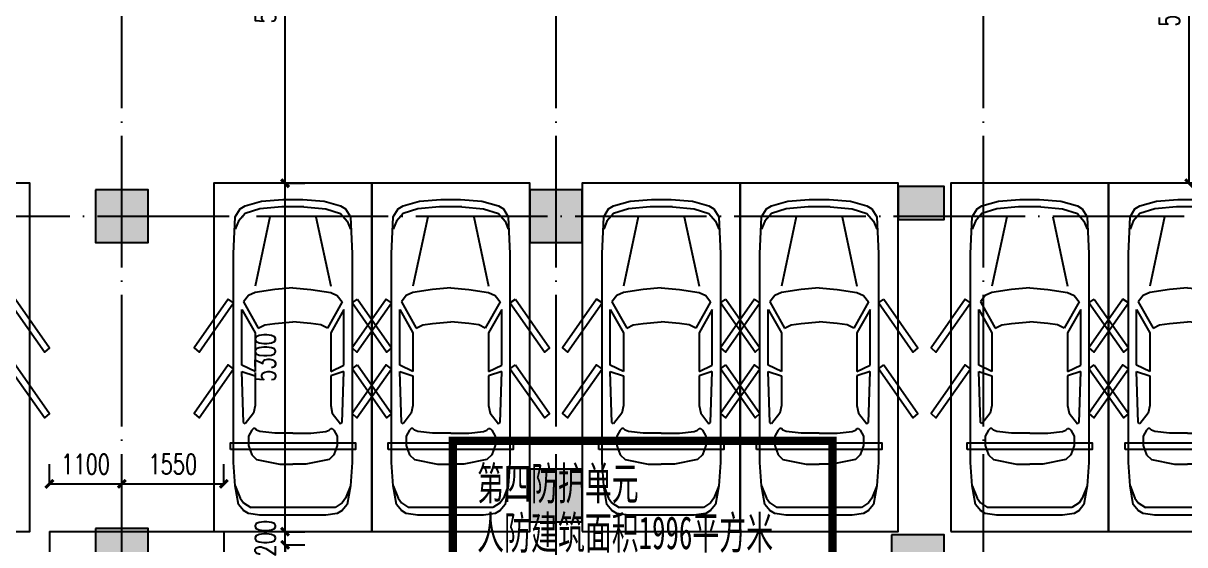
# Model space of a CAD drawing. Header units: millimetres. Extents: x 12325263 to 13848842, y -1463133 to 573208.
# Drawn here: x 12589699 to 12607354, y -1081586 to -1073653 of the extents above; entities that cross this region are included whole.
import ezdxf
from ezdxf.xclip import XClip

# ---------------------------------------------------------------- set-up
doc = ezdxf.new("R2010")
doc.units = ezdxf.units.MM
doc.header["$LTSCALE"] = 1000
doc.header["$XCLIPFRAME"] = 0
doc.linetypes.add('DOTE', pattern=[2.42, 2, -0.2, 0.02, -0.2])
doc.linetypes.add('地下室负三层平面图$0$-3F平面$0$$AUDIT_BAD_LTYPE2', pattern=[0])
for name, color, linetype in [('-2F平面$0$WALL-SHATCH', 8, 'Continuous'), ('A-ANNO-DIMS', 83, 'Continuous'), ('A-AXIS', 16, 'DOTE'), ('A-COLS', 6, 'Continuous'), ('A-WALL', 5, 'Continuous'), ('A_WALL(防火墙)', 151, 'Continuous'), ('PUB_HATCH', 8, 'Continuous'), ('WALL', 5, 'Continuous'), ('人防墙', 6, 'Continuous'), ('公寓机动车库', 23, 'Continuous')]:
    doc.layers.add(name, color=color, linetype=linetype)
doc.layers.add('人防文字', color=3, linetype='Continuous', lineweight=15)
doc.styles.add('_TCH_DIM_T3', font='SIMPLEX.shx', dxfattribs={"width": 0.705882, "bigfont": 'GBCBIG.shx'})
doc.styles.add('标注宋体', font='', dxfattribs={"width": 0.6})
doc.styles.get('标注宋体').set_extended_font_data('NSimSun')
doc.dimstyles.new('_TCH_ARCH&&120', dxfattribs={"dimtxt": 306, "dimasz": 120, "dimexe": 300, "dimexo": 360, "dimgap": 147, "dimtad": 1, "dimdec": 0, "dimzin": 0, "dimdsep": 46, "dimtxsty": '_TCH_DIM_T3', "dimblk": 'ARCHTICK', "dimcen": 0.09, "dimclrt": 7, "dimazin": 2, "dimtfac": 1, "dimtdec": 0, "dimtix": 1, "dimtmove": 2, "dimatfit": 3, "dimfxl": 1, "dimfxlon": 1, "dimtolj": 1, "dimtzin": 0, "dimarcsym": 0})

# ---------------------------------------------------------------- blocks, each defined once
blk = doc.blocks.new('asdgafgf20230228-rf2')
at = {"layer": '人防文字', "const_width": 125, "elevation": 0}
blk.add_lwpolyline([(24633, 38982), (30404, 38982), (30404, 33135), (24633, 33135)], close=True, dxfattribs=at)
at = {"layer": '人防文字', "style": '标注宋体', "width": 0.6}
for s, p in [('第四防护单元', (25001, 38084, 0)), ('人防建筑面积1996平方米', (25001, 37334, 0))]:
    blk.add_text(s, height=500, rotation=359.9999, dxfattribs=at).set_placement(p)
blk = doc.blocks.new('_FZH')
blk.add_lwpolyline([(-0.5, -0.5), (0.5, -0.5), (0.5, 0.5), (-0.5, 0.5)], close=True)
at = {"layer": 'PUB_HATCH'}
blk.add_solid([(-0.5, -0.5), (0.5, -0.5), (-0.5, 0.5), (0.5, 0.5)], dxfattribs=at)
blk = doc.blocks.new('1-3F')
at = {"layer": 'A-COLS', "rotation": 270}
for p, xscale, yscale, zscale in [((-13100, 59300), 800, 800, 800), ((-6500, 59300), 800, 800, 800), ((-950, 59500), 500, 700, 700), ((-6500, 55050), 800, 800, 800), ((-13100, 54150), 800, 800, 800), ((-1000, 54200), 500, 800, 800)]:
    blk.add_blockref('_FZH', p, dxfattribs=dict(at, xscale=xscale, yscale=yscale, zscale=zscale))
blk = doc.blocks.new('adgshg13--2F平面$0$A$C7F010FC0')
at = {"layer": '-2F平面$0$WALL-SHATCH'}
h = blk.add_hatch(color=256, dxfattribs=at)
h.dxf.hatch_style = 1
h.paths.add_polyline_path([(-60384, -16881), (-763, 197), (12588, -13153), (12588, -157996), (-162965, -188820), (-171262, -180523), (-171262, -31311), (-150707, -10756), (-131860, -7981), (-99162, -7981), (-99162, -4981), (-76620, -4981), (-70108, -16881)], flags=16)
h.paths.add_polyline_path([(-60091, -16381), (-647, 647), (12988, -12988), (12988, -158332), (-163101, -189250), (-171662, -180689), (-171662, -31145), (-150778, -10261), (-131897, -7481), (-99562, -7481), (-99562, -4581), (-76366, -4581), (-69908, -16381)])
blk = doc.blocks.new('A$C2A3E77E8')
at = {"layer": 'WALL', "color": 1}
blk.add_blockref('adgshg13--2F平面$0$A$C7F010FC0', (561507.9, 205483.1), dxfattribs=at)
blk = doc.blocks.new('asdfsfsdf')
at = {"color": 253, "linetype": '地下室负三层平面图$0$-3F平面$0$$AUDIT_BAD_LTYPE2', "transparency": 33554559, "extrusion": (0.000447791, 3.52996e-16, 1)}
for p, q in [((-500, -141, 0), (-725, -212, 0)), ((-169, -110, 0), (-500, -141, 0)), ((169, -110, 0), (-169, -110, 0)), ((169, -110, 0), (500, -141, 0)), ((500, -141, 0), (725, -212, 0)), ((-825, -329, 0), (-875, -447, 0)), ((-725, -212, 0), (-825, -329, 0)), ((-350, -259, 0), (-575, -1318, 0)), ((350, -259, 0), (575, -1318, 0)), ((725, -212, 0), (825, -329, 0)), ((825, -329, 0), (875, -447, 0)), ((-575, -1412, 0), (-675, -1459, 0)), ((-275, -1365, 0), (-575, -1412, 0)), ((0, -1341), (-275, -1365, 0)), ((0, -1341), (275, -1365, 0)), ((275, -1365, 0), (575, -1412, 0)), ((575, -1412, 0), (675, -1459, 0)), ((-675, -1459, 0), (-750, -1553, 0)), ((-750, -1553, 0), (-525, -1953, 0)), ((750, -1553, 0), (525, -1953, 0)), ((675, -1459, 0), (750, -1553, 0)), ((-775, -2518, 0), (-775, -1671, 0)), ((-775, -1671, 0), (-575, -2024, 0)), ((775, -1671, 0), (575, -2024, 0)), ((775, -2518, 0), (775, -1671, 0)), ((-525, -1953, 0), (-425, -1906, 0)), ((-425, -1906, 0), (-275, -1882, 0)), ((-275, -1882, 0), (0, -1859)), ((275, -1882, 0), (0, -1859)), ((425, -1906, 0), (275, -1882, 0)), ((525, -1953, 0), (425, -1906, 0)), ((-575, -2024, 0), (-575, -2612, 0)), ((575, -2024, 0), (575, -2612, 0)), ((-575, -2612, 0), (-775, -2518, 0)), ((-775, -2612, 0), (-575, -2682, 0)), ((-750, -3388, 0), (-775, -2612, 0)), ((575, -2612, 0), (775, -2518, 0)), ((775, -2612, 0), (575, -2682, 0)), ((750, -3388, 0), (775, -2612, 0)), ((-575, -2682, 0), (-575, -3129, 0)), ((575, -2682, 0), (575, -3129, 0)), ((-575, -3129, 0), (-600, -3247, 0)), ((575, -3129, 0), (600, -3247, 0)), ((-600, -3247, 0), (-725, -3412, 0)), ((600, -3247, 0), (725, -3412, 0)), ((-725, -3412, 0), (-750, -3388, 0)), ((-625, -3506, 0), (-675, -3600, 0)), ((-600, -3482, 0), (-625, -3506, 0)), ((-575, -3482, 0), (-600, -3482, 0)), ((-550, -3506, 0), (-575, -3482, 0)), ((-500, -3529, 0), (-550, -3506, 0)), ((-275, -3553, 0), (-500, -3529, 0)), ((275, -3553, 0), (500, -3529, 0)), ((500, -3529, 0), (550, -3506, 0)), ((550, -3506, 0), (575, -3482, 0)), ((575, -3482, 0), (600, -3482, 0)), ((600, -3482, 0), (625, -3506, 0)), ((625, -3506, 0), (675, -3600, 0)), ((725, -3412, 0), (750, -3388, 0)), ((-675, -3600, 0), (-675, -3741, 0)), ((0, -3553), (-275, -3553, 0)), ((0, -3553), (275, -3553, 0)), ((675, -3600, 0), (675, -3741, 0)), ((-675, -3741, 0), (-625, -3882, 0)), ((-625, -3882, 0), (-550, -3953, 0)), ((625, -3882, 0), (550, -3953, 0)), ((675, -3741, 0), (625, -3882, 0)), ((-550, -3953, 0), (-200, -4024, 0)), ((-200, -4024, 0), (0, -4024)), ((200, -4024, 0), (0, -4024)), ((550, -3953, 0), (200, -4024, 0)), ((-875, -4353, 0), (-800, -4541, 0)), ((875, -4353, 0), (800, -4541, 0)), ((-800, -4541, 0), (-750, -4612, 0)), ((800, -4541, 0), (750, -4612, 0)), ((-750, -4612, 0), (-641, -4680, 0)), ((641, -4680, 0), (-641, -4680, 0)), ((750, -4612, 0), (641, -4680, 0))]:
    blk.add_line(p, q, dxfattribs=at)
for points in [[(-475, -24), (-150, 0), (150, 0), (475, -24), (725, -94), (800, -141), (875, -259), (900, -824), (900, -4000), (875, -4353), (825, -4635), (750, -4729), (675, -4776), (500, -4800), (-500, -4800), (-675, -4776), (-750, -4729), (-825, -4635), (-875, -4353), (-900, -4000), (-900, -824), (-875, -259), (-800, -141), (-725, -94)], [(-982, -1513), (-1500, -2253), (-1425, -2321), (-900, -1571)]]:
    blk.add_lwpolyline(points, close=True, dxfattribs=at)
at = {"color": 253, "linetype": '地下室负三层平面图$0$-3F平面$0$$AUDIT_BAD_LTYPE2', "transparency": 33554559, "extrusion": (0.000447791, 3.52996e-16, 1), "elevation": 0}
for points in [[(982, -1513), (1500, -2253), (1425, -2321), (900, -1571)], [(-900, -2571), (-982, -2513), (-1500, -3253), (-1425, -3321)], [(982, -2513), (1500, -3253), (1425, -3321), (900, -2571)]]:
    blk.add_lwpolyline(points, close=True, dxfattribs=at)
blk = doc.blocks.new('A$C06465456')
for points in [[(0, 5300), (2400, 5300), (2400, 0), (0, 0)], [(250, 4050), (250, 3950), (2150, 3950), (2150, 4050)]]:
    blk.add_lwpolyline(points, close=True)
at = {"xscale": -1, "rotation": 180}
blk.add_blockref('asdfsfsdf', (1200, 250), dxfattribs=at)
blk = doc.blocks.new('qlzw')
at = {"layer": 'A-AXIS'}
for p, q in [((12457766.8, 979489.8), (12457766.8, 1082089.8)), ((12464366.8, 979489.8), (12464366.8, 1082089.8)), ((12470866.8, 979489.8), (12470866.8, 1082089.8)), ((12411416.8, 1055289.8), (12486866.8, 1055289.8))]:
    blk.add_line(p, q, dxfattribs=at)
blk = doc.blocks.new('_ArchTick')
at = {"color": 0, "linetype": 'ByBlock', "const_width": 0.4}
blk.add_lwpolyline([(-0.5, -0.5), (0.5, 0.5)], dxfattribs=at)
blk = doc.blocks.new('*D3789')
at = {"layer": 'A-ANNO-DIMS', "color": 0, "lineweight": -2, "transparency": 16777216}
for p, q in [((12607419, -1070587), (12607720, -1070587)), ((12607420, -1076087), (12607420, -1070587)), ((12607419, -1076087), (12607720, -1076087))]:
    blk.add_line(p, q, dxfattribs=at)
at = {"layer": 'Defpoints', "color": 0, "transparency": 16777216}
for p in [(12606367, -1070587), (12607420, -1070587), (12606367, -1076087)]:
    blk.add_point(p, dxfattribs=at)
at = {"layer": 'A-ANNO-DIMS', "color": 0, "lineweight": -2, "transparency": 16777216, "xscale": 120, "yscale": 120, "zscale": 120}
for p, rotation in [((12607420, -1070587), 90), ((12607420, -1076087), 270)]:
    blk.add_blockref('_ArchTick', p, dxfattribs=dict(at, rotation=rotation))
at = {"layer": 'A-ANNO-DIMS', "color": 7, "transparency": 16777216, "insert": (12607120, -1073337), "char_height": 306, "attachment_point": 5, "rotation": 90, "style": '_TCH_DIM_T3'}
blk.add_mtext('\\A1;5500', dxfattribs=at)
blk = doc.blocks.new('*D3813')
at = {"layer": 'A-ANNO-DIMS', "color": 0, "lineweight": -2, "transparency": 16777216}
for p, q in [((12590097, -1080661), (12590097, -1080360)), ((12591197, -1080661), (12591197, -1080360)), ((12590097, -1080660), (12591197, -1080660))]:
    blk.add_line(p, q, dxfattribs=at)
at = {"layer": 'Defpoints', "color": 0, "transparency": 16777216}
for p in [(12591197, -1080660), (12590097, -1081387), (12591197, -1081387)]:
    blk.add_point(p, dxfattribs=at)
at = {"layer": 'A-ANNO-DIMS', "color": 0, "lineweight": -2, "transparency": 16777216, "xscale": 120, "yscale": 120, "zscale": 120, "rotation": 180}
blk.add_blockref('_ArchTick', (12590097, -1080660), dxfattribs=at)
at = {"layer": 'A-ANNO-DIMS', "color": 0, "lineweight": -2, "transparency": 16777216, "xscale": 120, "yscale": 120, "zscale": 120}
blk.add_blockref('_ArchTick', (12591197, -1080660), dxfattribs=at)
at = {"layer": 'A-ANNO-DIMS', "color": 7, "transparency": 16777216, "insert": (12590647, -1080360), "char_height": 306, "attachment_point": 5, "style": '_TCH_DIM_T3'}
blk.add_mtext('\\A1;1100', dxfattribs=at)
blk = doc.blocks.new('*D3814')
at = {"layer": 'A-ANNO-DIMS', "color": 0, "lineweight": -2, "transparency": 16777216}
for p, q in [((12591197, -1080661), (12591197, -1080360)), ((12592747, -1080661), (12592747, -1080360)), ((12591197, -1080660), (12592747, -1080660))]:
    blk.add_line(p, q, dxfattribs=at)
at = {"layer": 'Defpoints', "color": 0, "transparency": 16777216}
for p in [(12592747, -1080660), (12591197, -1081387), (12592747, -1081387)]:
    blk.add_point(p, dxfattribs=at)
at = {"layer": 'A-ANNO-DIMS', "color": 0, "lineweight": -2, "transparency": 16777216, "xscale": 120, "yscale": 120, "zscale": 120, "rotation": 180}
blk.add_blockref('_ArchTick', (12591197, -1080660), dxfattribs=at)
at = {"layer": 'A-ANNO-DIMS', "color": 0, "lineweight": -2, "transparency": 16777216, "xscale": 120, "yscale": 120, "zscale": 120}
blk.add_blockref('_ArchTick', (12592747, -1080660), dxfattribs=at)
at = {"layer": 'A-ANNO-DIMS', "color": 7, "transparency": 16777216, "insert": (12591972, -1080360), "char_height": 306, "attachment_point": 5, "style": '_TCH_DIM_T3'}
blk.add_mtext('\\A1;1550', dxfattribs=at)
blk = doc.blocks.new('*D4057')
at = {"layer": 'A-ANNO-DIMS', "color": 0, "lineweight": -2, "transparency": 16777216}
for p, q in [((12593678, -1070487), (12593979, -1070487)), ((12593679, -1076087), (12593679, -1070487)), ((12593678, -1076087), (12593979, -1076087))]:
    blk.add_line(p, q, dxfattribs=at)
at = {"layer": 'Defpoints', "color": 0, "transparency": 16777216}
for p in [(12592714, -1070487), (12593679, -1070487), (12592714, -1076087)]:
    blk.add_point(p, dxfattribs=at)
at = {"layer": 'A-ANNO-DIMS', "color": 0, "lineweight": -2, "transparency": 16777216, "xscale": 120, "yscale": 120, "zscale": 120}
for p, rotation in [((12593679, -1070487), 90), ((12593679, -1076087), 270)]:
    blk.add_blockref('_ArchTick', p, dxfattribs=dict(at, rotation=rotation))
at = {"layer": 'A-ANNO-DIMS', "color": 7, "transparency": 16777216, "insert": (12593379, -1073287), "char_height": 306, "attachment_point": 5, "rotation": 90, "style": '_TCH_DIM_T3'}
blk.add_mtext('\\A1;5600', dxfattribs=at)
blk = doc.blocks.new('*D4058')
at = {"layer": 'A-ANNO-DIMS', "color": 0, "lineweight": -2, "transparency": 16777216}
for p, q in [((12593678, -1076087), (12593979, -1076087)), ((12593679, -1081387), (12593679, -1076087)), ((12593678, -1081387), (12593979, -1081387))]:
    blk.add_line(p, q, dxfattribs=at)
at = {"layer": 'Defpoints', "color": 0, "transparency": 16777216}
for p in [(12592714, -1076087), (12593679, -1076087), (12592714, -1081387)]:
    blk.add_point(p, dxfattribs=at)
at = {"layer": 'A-ANNO-DIMS', "color": 0, "lineweight": -2, "transparency": 16777216, "xscale": 120, "yscale": 120, "zscale": 120}
for p, rotation in [((12593679, -1076087), 90), ((12593679, -1081387), 270)]:
    blk.add_blockref('_ArchTick', p, dxfattribs=dict(at, rotation=rotation))
at = {"layer": 'A-ANNO-DIMS', "color": 7, "transparency": 16777216, "insert": (12593379, -1078737), "char_height": 306, "attachment_point": 5, "rotation": 90, "style": '_TCH_DIM_T3'}
blk.add_mtext('\\A1;5300', dxfattribs=at)
blk = doc.blocks.new('*D4059')
at = {"layer": 'A-ANNO-DIMS', "color": 0, "lineweight": -2, "transparency": 16777216}
for p, q in [((12593679, -1081387), (12593679, -1081267)), ((12593678, -1081387), (12593979, -1081387)), ((12593679, -1081587), (12593679, -1081387)), ((12593678, -1081587), (12593979, -1081587)), ((12593679, -1081587), (12593679, -1081707))]:
    blk.add_line(p, q, dxfattribs=at)
at = {"layer": 'Defpoints', "color": 0, "transparency": 16777216}
for p in [(12592714, -1081387), (12593679, -1081387), (12592714, -1081587)]:
    blk.add_point(p, dxfattribs=at)
at = {"layer": 'A-ANNO-DIMS', "color": 0, "lineweight": -2, "transparency": 16777216, "xscale": 120, "yscale": 120, "zscale": 120}
for p, rotation in [((12593679, -1081387), 270), ((12593679, -1081587), 90)]:
    blk.add_blockref('_ArchTick', p, dxfattribs=dict(at, rotation=rotation))
at = {"layer": 'A-ANNO-DIMS', "color": 7, "transparency": 16777216, "insert": (12593379, -1081487), "char_height": 306, "attachment_point": 5, "rotation": 90, "style": '_TCH_DIM_T3'}
blk.add_mtext('\\A1;200', dxfattribs=at)
blk = doc.blocks.new('*D4060')
at = {"layer": 'A-ANNO-DIMS', "color": 0, "lineweight": -2, "transparency": 16777216}
for p, q in [((12593678, -1081587), (12593979, -1081587)), ((12593679, -1084487), (12593679, -1081587)), ((12593678, -1084487), (12593979, -1084487))]:
    blk.add_line(p, q, dxfattribs=at)
at = {"layer": 'Defpoints', "color": 0, "transparency": 16777216}
for p in [(12592714, -1081587), (12593679, -1081587), (12592714, -1084487)]:
    blk.add_point(p, dxfattribs=at)
at = {"layer": 'A-ANNO-DIMS', "color": 0, "lineweight": -2, "transparency": 16777216, "xscale": 120, "yscale": 120, "zscale": 120}
for p, rotation in [((12593679, -1081587), 90), ((12593679, -1084487), 270)]:
    blk.add_blockref('_ArchTick', p, dxfattribs=dict(at, rotation=rotation))
at = {"layer": 'A-ANNO-DIMS', "color": 7, "transparency": 16777216, "insert": (12593379, -1083037), "char_height": 306, "attachment_point": 5, "rotation": 90, "style": '_TCH_DIM_T3'}
blk.add_mtext('\\A1;2900', dxfattribs=at)

msp = doc.modelspace()

# ---------------------------------------------------------------- linework, layer by layer
at = {"layer": 'A-WALL'}
for p, q in [((12590096.8, -1081386.8), (12592746.8, -1081386.8)), ((12590096.8, -1081386.8), (12590096.8, -1084486.8)), ((12592746.8, -1081386.8), (12592746.8, -1084486.8))]:
    msp.add_line(p, q, dxfattribs=at)

# ---------------------------------------------------------------- block references
ref = msp.add_blockref('A$C2A3E77E8', (12039933.3, -1095474.8), dxfattribs=dict(rotation=350.0412492537527))
XClip(ref).set_block_clipping_path([(574517.6328491271, 127502.2367430634), (563167.6328490991, 127502.2228846755), (563167.6311767455, 128872.3654828509), (556800.2987149898, 128872.35771109), (544257.8770271596, 126670.0996581088), (543557.4714692105, 130659.0804795903), (536268.9804626536, 129379.331731239), (537790.8662453052, 120711.8038626132), (523312.3703787625, 118169.6006707186), (521652.1357429288, 127625.0713569671), (520765.6618171427, 127469.4202569119), (520307.3778515682, 130079.4678951118), (515776.700237589, 129283.9687092729), (515422.1926091146, 131303.0932199814), (513452.2958014049, 130957.2097736297), (514282.4182554409, 126229.4878651481), (510637.9919826575, 125589.577113275), (512263.534631284, 116331.1783077423), (512362.3527807724, 116348.529120174), (517291.1072248165, 88278.0145814414), (519851.8954271879, 88727.6234641299), (522454.6248882134, 73904.4148362107), (519893.7906026859, 73454.7686835658), (526007.3042119928, 38637.452739819), (480033.7029030509, 30565.0258553012), (466439.1866319198, 28317.0522398334), (446673.6220214516, 140886.9888556413), (578014.3726615645, 163948.422490485), (584117.7942495663, 129187.8787387202)])
msp.add_blockref('1-3F', (12604296.8, -1135886.8))
at = {"layer": 'A_WALL(防火墙)'}
msp.add_blockref('qlzw', (133430, -2131876.5), dxfattribs=at)
at = {"layer": '人防墙'}
ref = msp.add_blockref('asdgafgf20230228-rf2', (12571596.8, -1118986.7), dxfattribs=at)
XClip(ref).set_block_clipping_path([(-67355.290652331, -38121.2847742999), (65994.7093476802, 85028.7152257001)])
at = {"layer": '公寓机动车库', "xscale": -1, "rotation": 180}
for p in [(12587396.8, -1076086.8), (12592596.8, -1076086.8), (12594996.8, -1076086.8), (12598196.8, -1076086.8), (12600596.8, -1076086.8), (12603796.8, -1076086.8), (12606196.8, -1076086.8)]:
    msp.add_blockref('A$C06465456', p, dxfattribs=at)

# ---------------------------------------------------------------- dimensions: what is measured, and where the dimension line sits
at = {"layer": 'A-ANNO-DIMS'}
for p1, p2, distance, picture, middle in [((12592714.1, -1076086.8), (12592714.1, -1070486.8), -965.2, '*D4057', (12593379.3, -1073286.8)), ((12606367, -1076086.8), (12606367, -1070586.8), -1053, '*D3789', (12607120, -1073336.8)), ((12592714.1, -1081386.8), (12592714.1, -1076086.8), -965.2, '*D4058', (12593379.3, -1078736.8)), ((12590096.8, -1081386.8), (12591196.8, -1081386.8), 726.8, '*D3813', (12590646.8, -1080360)), ((12591196.8, -1081386.8), (12592746.8, -1081386.8), 726.8, '*D3814', (12591971.8, -1080360)), ((12592714.1, -1081586.8), (12592714.1, -1081386.8), -965.2, '*D4059', (12593379.3, -1081486.8)), ((12592714.1, -1084486.8), (12592714.1, -1081586.8), -965.2, '*D4060', (12593379.3, -1083036.8))]:
    dim = msp.add_aligned_dim(p1=p1, p2=p2, distance=distance, dimstyle='_TCH_ARCH&&120', dxfattribs=at)
    dim.commit()
    dim.dimension.update_dxf_attribs({"geometry": picture, "text_midpoint": middle})

doc.saveas('drawing.dxf')
